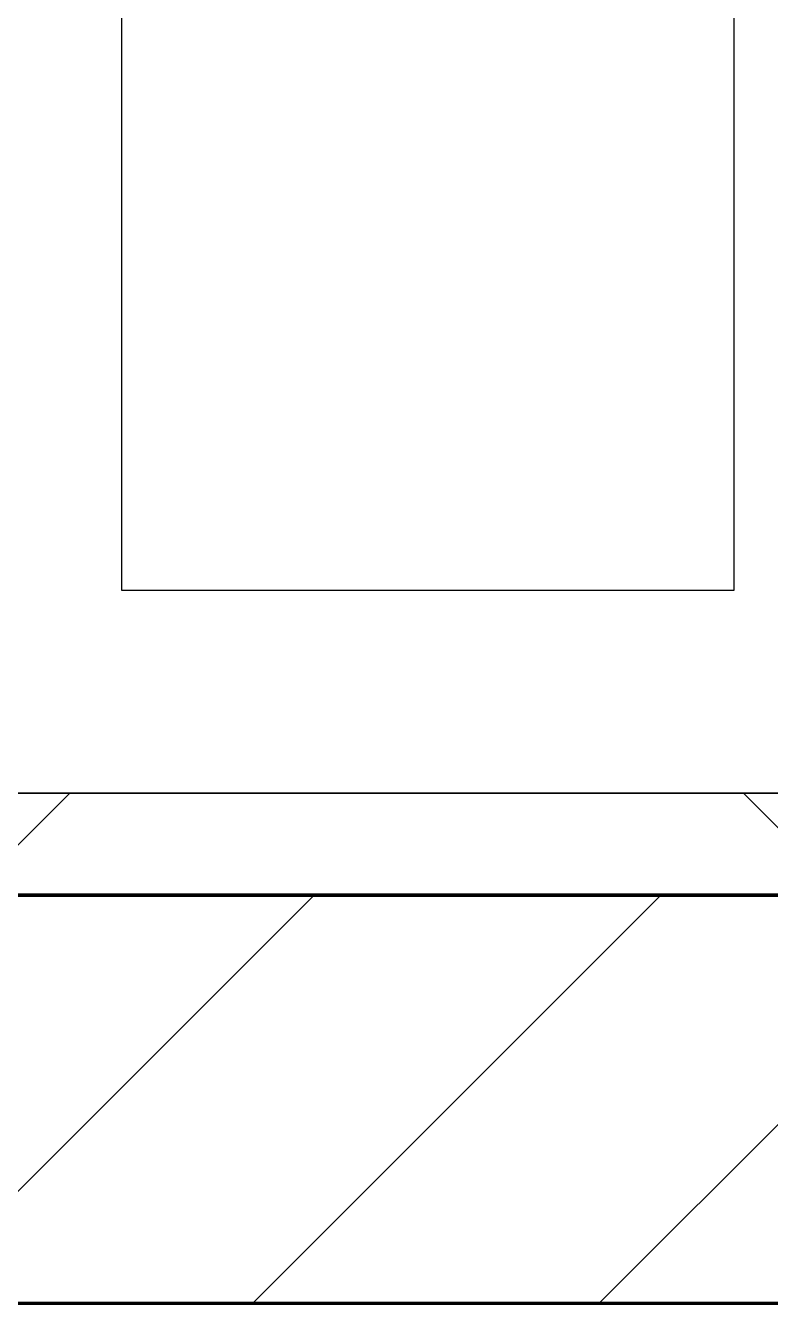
# Model space of a CAD drawing. Header units: millimetres. Extents: x -794334 to -714814, y -17806 to 22403.
# Drawn here: x -732678 to -732314, y -4021 to -3395 of the extents above; entities that cross this region are included whole.
import ezdxf
from ezdxf.xclip import XClip

# ---------------------------------------------------------------- set-up
doc = ezdxf.new("R2010")
doc.units = ezdxf.units.MM
doc.header["$XCLIPFRAME"] = 0
doc.layers.add('000 - WIPEOUT', color=250, linetype='Continuous')
doc.layers.add('A11_ALU.SOLID SHEET', color=2, linetype='Continuous')
for name, color, linetype, lineweight in [('A-GLAZ-CURT', 2, 'Continuous', 9), ('A-WALL', 5, 'Continuous', 35), ('A-WALL-FNSH', 2, 'Continuous', 35), ('A-WALL-PATT', 1, 'Continuous', 35), ('WALL-E', 2, 'Continuous', 35)]:
    doc.layers.add(name, color=color, linetype=linetype, lineweight=lineweight)

# ---------------------------------------------------------------- blocks, each defined once
blk = doc.blocks.new('PPLS-PP19_Custom Tile Pattern - Custom Tile Pattern-V194-4252-01 ENLARGED CONCOURSE LEVEL - REFLECTED CEILING PLAN - SHEET 3')
at = {"layer": 'A-GLAZ-CURT'}
for p, q in [((-300, 0), (300, 0)), ((300, 0), (-300, 0)), ((195.99, 0), (213.31, 0)), ((213.31, 0), (195.99, 0)), ((230.06, 0), (300, 0)), ((-300, -50), (300, -50)), ((300, -50), (-300, -50))]:
    blk.add_line(p, q, dxfattribs=at)
for points, knots in [([(-126.5, 0), (-122.44, 0), (-108.71, 0), (-86.68, 0), (-63.44, 0), (-54.4, 0), (-48.53, 0), (-30.79, 0), (-18.03, 0), (8.61, 0), (15.02, 0), (22.11, 0), (25.56, 0), (26.86, 0)], [-5231.017328, -5231.017328, -5231.017328, -5231.017328, -4994.692869, -4542.524482, -4008.285538, -3689.699207, -3546.54457, -3315.260113, -2864.387349, -2439.246196, -2084.094819, -1956.422387, -1882.10041, -1882.10041, -1882.10041, -1882.10041]), ([(9.32, 0), (9.08, 0), (7.65, 0), (2.57, 0), (-12.23, 0), (-25.64, 0), (-40, 0), (-56.24, 0), (-75.59, 0), (-94, 0), (-112.01, 0), (-114.94, 0), (-115.63, 0)], [-2922.926651, -2922.926651, -2922.926651, -2922.926651, -2882.788014, -2720.818881, -2518.50168, -2125.455881, -1792.521578, -1466.981642, -1208.454564, -789.402658, -501.969187, -243.577221, -243.577221, -243.577221, -243.577221]), ([(31.18, 0), (25.97, 0), (11.99, 0), (-16.92, 0), (-47.42, 0), (-65.77, 0), (-66.37, 0), (-66.38, 0)], [-4496.803627, -4496.803627, -4496.803627, -4496.803627, -4222.080604, -3745.412743, -2981.410125, -2542.574734, -2498.224237, -2498.224237, -2498.224237, -2498.224237]), ([(-40.97, 0), (-39.76, 0), (-29.34, 0), (-12.78, 0), (4.23, 0), (9.64, 0), (10.14, 0), (10.18, 0)], [-4127.863016, -4127.863016, -4127.863016, -4127.863016, -4065.652676, -3589.737505, -3285.047089, -3066.359526, -3044.715262, -3044.715262, -3044.715262, -3044.715262]), ([(76.63, 0), (74.8, 0), (67.65, 0), (53.52, 0), (37, 0), (24.07, 0), (12.82, 0), (-2.9, 0), (-20.62, 0), (-31.53, 0), (-38.52, 0), (-40.96, 0)], [-3095.572228, -3095.572228, -3095.572228, -3095.572228, -2950.589685, -2634.532728, -2313.748533, -2106.613311, -1925.670641, -1617.263037, -1290.787923, -1039.307308, -903.462396, -903.462396, -903.462396, -903.462396]), ([(-36.78, 0), (-32.43, 0), (-19.22, 0), (8.83, 0), (43.36, 0), (70.92, 0), (82.12, 0), (83.66, 0)], [-6191.144455, -6191.144455, -6191.144455, -6191.144455, -5862.463379, -5340.621928, -4573.028122, -4094.177415, -3869.465285, -3869.465285, -3869.465285, -3869.465285]), ([(30.82, 0), (29.27, 0), (20.14, 0), (3.54, 0), (-16.58, 0), (-34.76, 0), (-36.04, 0)], [-10462.034656, -10462.034656, -10462.034656, -10462.034656, -10363.088938, -9884.23066, -9424.652049, -9182.880979, -9182.880979, -9182.880979, -9182.880979]), ([(26.01, 0), (25.86, 0), (18.28, 0), (2.64, 0), (-17.84, 0), (-30.57, 0), (-31.82, 0), (-32, 0)], [-3775.88033, -3775.88033, -3775.88033, -3775.88033, -3766.694881, -3333.063701, -2994.501669, -2698.150104, -2614.070998, -2614.070998, -2614.070998, -2614.070998]), ([(-30.52, 0), (-27.11, 0), (-17.83, 0), (4.88, 0), (18.66, 0), (26.74, 0)], [-2323.618664, -2323.618664, -2323.618664, -2323.618664, -2142.497158, -1716.209403, -1258.626777, -1258.626777, -1258.626777, -1258.626777]), ([(8.33, 0), (8.19, 0), (7.18, 0), (0.32, 0), (-13.89, 0), (-24.92, 0), (-29.03, 0)], [-3574.286521, -3574.286521, -3574.286521, -3574.286521, -3526.962355, -3285.499107, -2903.012179, -2680.714891, -2680.714891, -2680.714891, -2680.714891]), ([(-28.57, 0), (-26.93, 0), (-20.29, 0), (-11.45, 0), (2.08, 0), (13.15, 0), (21.24, 0), (24.62, 0), (24.72, 0), (24.72, 0)], [-5361.429781, -5361.429781, -5361.429781, -5361.429781, -5261.36855, -5050.479954, -4785.90057, -4596.498881, -4445.288762, -4384.376941, -4376.041937, -4376.041937, -4376.041937, -4376.041937]), ([(-15.19, 0), (-13.07, 0), (7.48, 0), (42.82, 0), (88.72, 0), (120.63, 0), (138.28, 0), (138.53, 0)], [-461.142613, -461.142613, -461.142613, -461.142613, -429.606584, -390.253598, -346.313304, -291.370682, -290.5735, -290.5735, -290.5735, -290.5735]), ([(-2.63, 0), (-2.47, 0), (-1.22, 0), (4.92, 0), (15.97, 0), (22.54, 0), (24.49, 0)], [-226.825321, -226.825321, -226.825321, -226.825321, -220.269177, -206.416616, -198.214427, -187.717507, -187.717507, -187.717507, -187.717507]), ([(26.91, 0), (23.78, 0), (10.73, 0), (3.08, 0), (-1.67, 0), (-2.25, 0)], [-297.114209, -297.114209, -297.114209, -297.114209, -285.83788, -246.234814, -234.646884, -234.646884, -234.646884, -234.646884]), ([(24.69, 0), (24.54, 0), (20.99, 0), (15.48, 0), (10.8, 0), (9.63, 0)], [-4368.572414, -4368.572414, -4368.572414, -4368.572414, -4306.476363, -4080.000647, -3772.857994, -3772.857994, -3772.857994, -3772.857994]), ([(18.16, 0), (19.15, 0), (24.25, 0), (25.66, 0), (26.12, 0)], [-5700.113719, -5700.113719, -5700.113719, -5700.113719, -5554.232259, -5302.431367, -5302.431367, -5302.431367, -5302.431367]), ([(26.91, 0), (24.64, 0), (20.39, 0), (18.85, 0), (18.16, 0)], [-6089.379286, -6089.379286, -6089.379286, -6089.379286, -5972.647715, -5832.674503, -5832.674503, -5832.674503, -5832.674503]), ([(26.91, 0), (27.77, 0), (30.75, 0), (37.44, 0), (45.92, 0), (57.76, 0), (64.47, 0), (72.74, 0), (75.22, 0), (76.03, 0), (76.21, 0)], [-1255.529373, -1255.529373, -1255.529373, -1255.529373, -1206.526904, -1089.329421, -901.315459, -753.071572, -495.328968, -421.953223, -334.951786, -290.452333, -290.452333, -290.452333, -290.452333]), ([(70.61, 0), (66.16, 0), (55.8, 0), (40.12, 0), (32.06, 0), (26.93, 0)], [-4647.237329, -4647.237329, -4647.237329, -4647.237329, -4326.416877, -4098.545751, -3794.008997, -3794.008997, -3794.008997, -3794.008997]), ([(114.39, 0), (114.2, 0), (112.08, 0), (105.42, 0), (92.38, 0), (85.59, 0), (74.4, 0), (62.26, 0), (51.85, 0), (43.81, 0), (32.44, 0), (27.82, 0), (26.94, 0)], [-8148.58938, -8148.58938, -8148.58938, -8148.58938, -8105.191388, -7723.759874, -7531.75727, -7135.649961, -6924.452779, -6738.82075, -6548.303034, -6314.283804, -6135.05769, -6089.998379, -6089.998379, -6089.998379, -6089.998379]), ([(94.79, 0), (82.69, 0), (62.61, 0), (39.6, 0), (29.85, 0), (26.99, 0)], [-366.942337, -366.942337, -366.942337, -366.942337, -330.153101, -307.516438, -297.219386, -297.219386, -297.219386, -297.219386]), ([(27.44, 0), (27.9, 0), (29.54, 0), (38.07, 0), (53.39, 0), (71.67, 0), (84.83, 0), (86.01, 0), (92.51, 0), (94.33, 0)], [-5037.309798, -5037.309798, -5037.309798, -5037.309798, -4887.603822, -4705.298446, -4353.683244, -3960.84581, -3759.045785, -3336.541051, -2783.776468, -2783.776468, -2783.776468, -2783.776468]), ([(27.59, 0), (28.45, 0), (32.39, 0), (39.04, 0), (51.19, 0), (58.74, 0), (61.34, 0), (61.45, 0)], [-1868.220474, -1868.220474, -1868.220474, -1868.220474, -1818.904206, -1645.594513, -1443.202566, -1228.752106, -1120.932285, -1120.932285, -1120.932285, -1120.932285]), ([(27.89, 0), (29.09, 0), (33.4, 0), (48.37, 0), (69.27, 0), (85.84, 0), (94.26, 0)], [-147.777612, -147.777612, -147.777612, -147.777612, -135.792042, -118.513713, -97.899267, -71.891811, -71.891811, -71.891811, -71.891811]), ([(53.18, 0), (53.06, 0), (52.22, 0), (44.99, 0), (36.46, 0), (30.82, 0)], [-622.740158, -622.740158, -622.740158, -622.740158, -566.066452, -360.610861, 0, 0, 0, 0]), ([(136.44, 0), (121.66, 0), (86.93, 0), (51.16, 0), (31.18, 0)], [-106.750556, -106.750556, -106.750556, -106.750556, -59.610984, 0, 0, 0, 0]), ([(94.51, 0), (86.3, 0), (73.08, 0), (57.82, 0), (46.51, 0), (41.18, 0), (36.02, 0), (35.54, 0), (35.54, 0)], [-388.397396, -388.397396, -388.397396, -388.397396, -357.622665, -341.267687, -334.000314, -326.15566, -319.318397, -317.489778, -317.489778, -317.489778, -317.489778]), ([(36.29, 0), (37.77, 0), (48.82, 0), (64.79, 0), (95.91, 0), (124.45, 0), (132.42, 0), (134.6, 0)], [-314.598523, -314.598523, -314.598523, -314.598523, -305.899624, -287.17622, -249.500363, -194.761443, -152.241002, -152.241002, -152.241002, -152.241002]), ([(61.47, 0), (61.47, 0), (61.21, 0), (54.61, 0), (53.71, 0), (53.56, 0)], [-1113.311073, -1113.311073, -1113.311073, -1113.311073, -1096.402191, -891.204116, -747.28819, -747.28819, -747.28819, -747.28819]), ([(76.22, 0), (75.58, 0), (73.64, 0), (71.05, 0), (70.61, 0)], [-193.634889, -193.634889, -193.634889, -193.634889, -31.537676, 0, 0, 0, 0]), ([(94.4, 0), (94.4, 0), (94.64, 0), (99.11, 0), (108.97, 0), (120.79, 0), (139.94, 0), (153.81, 0), (162.11, 0), (162.66, 0)], [-2348.345796, -2348.345796, -2348.345796, -2348.345796, -2310.419338, -2233.599744, -2052.234781, -1843.028543, -1530.39897, -1095.004608, -1063.58182, -1063.58182, -1063.58182, -1063.58182]), ([(162.06, 0), (157.16, 0), (143.38, 0), (116.47, 0), (98.28, 0), (94.79, 0)], [-513.85548, -513.85548, -513.85548, -513.85548, -458.593899, -401.860199, -388.74922, -388.74922, -388.74922, -388.74922]), ([(94.8, 0), (97.24, 0), (107.34, 0), (116.36, 0), (128.63, 0), (128.95, 0)], [-71.337989, -71.337989, -71.337989, -71.337989, -63.759246, -39.050993, -35.895543, -35.895543, -35.895543, -35.895543]), ([(103.09, 0), (101.08, 0), (98.53, 0), (95.96, 0), (95.45, 0)], [-375.435014, -375.435014, -375.435014, -375.435014, -369.147452, -367.613451, -367.613451, -367.613451, -367.613451]), ([(129.02, 0), (129.02, 0), (124.41, 0), (122.35, 0), (114.96, 0), (108.04, 0), (103.09, 0)], [-35.386604, -35.386604, -35.386604, -35.386604, -31.430235, -22.807238, -15.488593, 0, 0, 0, 0]), ([(157.9, 0), (156.77, 0), (151.67, 0), (143.29, 0), (134.04, 0), (126.24, 0), (118.6, 0), (114.23, 0), (111.98, 0), (105.66, 0), (105.23, 0), (105.23, 0)], [-10292.955006, -10292.955006, -10292.955006, -10292.955006, -10098.273015, -9847.788484, -9677.714971, -9567.007022, -9453.21225, -9220.200448, -9012.77275, -8966.157302, -8929.495943, -8929.495943, -8929.495943, -8929.495943]), ([(105.26, 0), (105.52, 0), (111.01, 0), (112.65, 0), (113.59, 0)], [-8920.561005, -8920.561005, -8920.561005, -8920.561005, -8814.835624, -8577.462505, -8577.462505, -8577.462505, -8577.462505]), ([(128.58, 0), (128.8, 0), (130.16, 0), (139.26, 0), (152.67, 0), (161.13, 0), (162.14, 0), (162.68, 0)], [-633.326174, -633.326174, -633.326174, -633.326174, -627.736123, -618.981161, -602.094757, -592.980799, -581.883229, -581.883229, -581.883229, -581.883229]), ([(137.1, 0), (136, 0), (133.64, 0), (129.87, 0), (129.11, 0)], [-670.405967, -670.405967, -670.405967, -670.405967, -651.020627, -640.742133, -640.742133, -640.742133, -640.742133]), ([(161.78, 0), (161.4, 0), (160.66, 0), (158.35, 0), (157.85, 0), (157.77, 0)], [-10721.828131, -10721.828131, -10721.828131, -10721.828131, -10666.779182, -10580.760289, -10550.278881, -10550.278881, -10550.278881, -10550.278881]), ([(300, 0), (286.53, 0), (254.22, 0), (207.11, 0), (177.41, 0), (159.34, 0), (158.33, 0), (158.3, 0)], [-285.253232, -285.253232, -285.253232, -285.253232, -244.693688, -187.987675, -143.776725, -129.632772, -123.352749, -123.352749, -123.352749, -123.352749]), ([(159.07, 0), (159.13, 0), (160.07, 0), (161.23, 0), (162.49, 0)], [-115.643202, -115.643202, -115.643202, -115.643202, -114.681583, -100.224108, -100.224108, -100.224108, -100.224108]), ([(193.8, 0), (193.33, 0), (190.11, 0), (183.13, 0), (171, 0), (163.56, 0), (162.55, 0), (162.33, 0)], [-11665.349007, -11665.349007, -11665.349007, -11665.349007, -11565.880756, -11105.624034, -10839.086983, -10768.332124, -10745.019044, -10745.019044, -10745.019044, -10745.019044]), ([(162.65, 0), (163.71, 0), (167.06, 0), (174.15, 0), (185.98, 0), (208.82, 0), (219.42, 0), (230.06, 0)], [-99.604122, -99.604122, -99.604122, -99.604122, -87.660824, -65.295536, -41.623857, -24.459831, 0, 0, 0, 0]), ([(168.37, 0), (167.68, 0), (166.01, 0), (163.93, 0), (162.69, 0)], [-543.375029, -543.375029, -543.375029, -543.375029, -530.793311, -516.253081, -516.253081, -516.253081, -516.253081]), ([(162.75, 0), (165.4, 0), (170.91, 0), (172.61, 0), (172.61, 0)], [-111.264224, -111.264224, -111.264224, -111.264224, -56.742688, -19.085662, -19.085662, -19.085662, -19.085662]), ([(162.83, 0), (172.25, 0), (185.58, 0), (193.62, 0), (194.69, 0), (194.79, 0)], [-1060.486273, -1060.486273, -1060.486273, -1060.486273, -529.74427, -295.064701, -265.121568, -265.121568, -265.121568, -265.121568]), ([(247.1, 0), (246.76, 0), (245.04, 0), (238.34, 0), (226.56, 0), (221.1, 0), (200.27, 0), (182.99, 0), (174.27, 0), (169.67, 0), (168.99, 0)], [-9649.085549, -9649.085549, -9649.085549, -9649.085549, -9581.591397, -9406.094246, -9221.510254, -9016.44624, -8717.832359, -8253.978395, -8152.463617, -8069.855175, -8069.855175, -8069.855175, -8069.855175]), ([(215.22, 0), (214.62, 0), (210.55, 0), (203.98, 0), (187.54, 0), (175.3, 0), (169.49, 0)], [-203.825446, -203.825446, -203.825446, -203.825446, -198.527383, -184.406837, -162.427601, -142.916156, -142.916156, -142.916156, -142.916156]), ([(171.51, 0), (176.48, 0), (193.23, 0), (201.73, 0), (208.81, 0), (213.9, 0), (241.96, 0), (266.73, 0), (281.71, 0), (291.71, 0), (296.52, 0), (297.86, 0), (298.09, 0)], [-7971.819559, -7971.819559, -7971.819559, -7971.819559, -7784.112253, -7606.717214, -7289.299508, -7042.621073, -6582.165592, -6068.460911, -5766.029927, -5566.724884, -5280.360606, -5199.253518, -5199.253518, -5199.253518, -5199.253518]), ([(172.07, 0), (177.66, 0), (187.87, 0), (201.08, 0), (207.47, 0), (213.96, 0), (215.11, 0)], [-255.364076, -255.364076, -255.364076, -255.364076, -237.955587, -223.92608, -215.862851, -208.75215, -208.75215, -208.75215, -208.75215]), ([(300, 0), (288.22, 0), (262, 0), (230.43, 0), (219.94, 0), (219.02, 0)], [-12528.858583, -12528.858583, -12528.858583, -12528.858583, -11905.454923, -11162.864862, -10856.732305, -10856.732305, -10856.732305, -10856.732305]), ([(219.9, 0), (220.86, 0), (227.84, 0), (242.06, 0), (246.54, 0), (246.96, 0)], [-10670.940496, -10670.940496, -10670.940496, -10670.940496, -10511.382485, -9925.173265, -9834.877357, -9834.877357, -9834.877357, -9834.877357]), ([(284.76, 0), (284.76, 0), (285.09, 0), (287.47, 0), (293.59, 0), (297.76, 0), (300, 0)], [-4110.630118, -4110.630118, -4110.630118, -4110.630118, -4053.389046, -3959.664717, -3862.421465, -3746.95702, -3746.95702, -3746.95702, -3746.95702]), ([(297.38, 0), (295.84, 0), (291.62, 0), (285.38, 0), (284.87, 0)], [-4803.172655, -4803.172655, -4803.172655, -4803.172655, -4358.271401, -4143.037883, -4143.037883, -4143.037883, -4143.037883])]:
    blk.add_open_spline(points, degree=3, knots=knots, dxfattribs=at)
for points in [[(24.49, 0), (25.23, 0), (25.72, 0), (26.04, 0)], [(80.35, 0), (79.57, 0), (78.27, 0), (76.63, 0)], [(84.06, 0), (83.48, 0), (82.41, 0), (81.72, 0)], [(168.74, 0), (168.74, 0), (169.81, 0), (171.51, 0)], [(195.11, 0), (194.91, 0), (194.44, 0), (193.8, 0)]]:
    blk.add_open_spline(points, degree=3, dxfattribs=at)
blk = doc.blocks.new('PPLS-PP19_Custom Tile Pattern - Custom Tile Pattern-V195-4252-01 ENLARGED CONCOURSE LEVEL - REFLECTED CEILING PLAN - SHEET 3')
at = {"layer": 'A-GLAZ-CURT'}
for p, q in [((-300, 0), (300, 0)), ((300, 0), (-300, 0)), ((-293.07, 0), (-275.75, 0)), ((-275.75, 0), (-293.07, 0)), ((-300, -50), (300, -50)), ((300, -50), (-300, -50))]:
    blk.add_line(p, q, dxfattribs=at)
at = {"layer": 'A-GLAZ-CURT', "flags": 128}
for points in [[(-300, 0), (-291.56, 0), (-283.3, 0), (-275.2, 0), (-267.26, 0), (-259.45, 0), (-251.77, 0), (-244.2, 0), (-236.74, 0), (-229.36, 0), (-222.06, 0), (-214.83, 0), (-207.71, 0), (-200.76, 0), (-194.02, 0), (-187.54, 0), (-181.38, 0), (-175.58, 0), (-170.25, 0), (-165.81, 0)], [(-165.83, 0), (-169.65, 0), (-174.47, 0), (-179.49, 0), (-184.81, 0), (-190.44, 0), (-196.37, 0), (-202.58, 0), (-209.04, 0), (-215.73, 0), (-222.63, 0), (-229.72, 0), (-236.97, 0), (-244.39, 0), (-251.96, 0), (-259.67, 0), (-267.51, 0), (-275.48, 0), (-283.55, 0), (-291.73, 0), (-300, 0)]]:
    blk.add_lwpolyline(points, dxfattribs=at)
at = {"layer": 'A-GLAZ-CURT'}
for points, knots in [([(-300, 0), (-284.65, 0), (-236.57, 0), (-195.22, 0), (-169.64, 0), (-166.48, 0)], [-5323.127839, -5323.127839, -5323.127839, -5323.127839, -4502.809032, -2700.551212, -2439.766926, -2439.766926, -2439.766926, -2439.766926]), ([(-72.93, 0), (-75.51, 0), (-91.45, 0), (-134.08, 0), (-202.69, 0), (-262.56, 0), (-294.48, 0), (-300, 0)], [-19442.345229, -19442.345229, -19442.345229, -19442.345229, -18935.241197, -17136.203329, -15131.813646, -13729.592194, -13439.944408, -13439.944408, -13439.944408, -13439.944408]), ([(-166.51, 0), (-168.36, 0), (-175.57, 0), (-185.59, 0), (-209.77, 0), (-232.01, 0), (-255.22, 0), (-262.59, 0), (-264.9, 0), (-265.4, 0)], [-2125.15159, -2125.15159, -2125.15159, -2125.15159, -2029.680487, -1755.085331, -1400.429864, -858.079193, -543.655514, -208.940337, 0, 0, 0, 0]), ([(-258.6, 0), (-257.91, 0), (-254.26, 0), (-241.25, 0), (-225.99, 0), (-213.1, 0), (-200.2, 0), (-185.8, 0), (-174.38, 0), (-166.18, 0), (-166.03, 0)], [-5722.54675, -5722.54675, -5722.54675, -5722.54675, -5657.471696, -5413.335975, -5017.494783, -4832.723979, -4666.091899, -4349.945572, -4000.813434, -3994.260819, -3994.260819, -3994.260819, -3994.260819]), ([(-133.82, 0), (-135.51, 0), (-137.8, 0), (-149.31, 0), (-162.01, 0), (-177.91, 0), (-199.46, 0), (-216.65, 0), (-231.26, 0), (-233.46, 0), (-234, 0)], [-2731.647847, -2731.647847, -2731.647847, -2731.647847, -2418.507304, -2308.929706, -2113.765672, -1763.376603, -1422.553702, -978.033455, -846.069444, -682.911962, -682.911962, -682.911962, -682.911962])]:
    blk.add_open_spline(points, degree=3, knots=knots, dxfattribs=at)
blk = doc.blocks.new('*U1029')
at = {"layer": 'A-GLAZ-CURT'}
for name, p in [('PPLS-PP19_Custom Tile Pattern - Custom Tile Pattern-V194-4252-01 ENLARGED CONCOURSE LEVEL - REFLECTED CEILING PLAN - SHEET 3', (46202.37, -7350)), ('PPLS-PP19_Custom Tile Pattern - Custom Tile Pattern-V195-4252-01 ENLARGED CONCOURSE LEVEL - REFLECTED CEILING PLAN - SHEET 3', (46802.37, -7350))]:
    blk.add_blockref(name, p, dxfattribs=at)
blk = doc.blocks.new('*U1271')
at = {"color": 3}
blk.add_wipeout([(-437.5, -2850), (437.5, -2850), (437.5, -3150), (-437.5, -3150)], dxfattribs=at).dxf.layer = '000 - WIPEOUT'
at = {"layer": 'A11_ALU.SOLID SHEET', "color": 0, "linetype": 'ByBlock'}
blk.add_lwpolyline([(-437.5, -3150), (437.5, -3150), (437.5, -2850), (-437.5, -2850)], close=True, dxfattribs=at)
blk = doc.blocks.new('*U1630')
blk.add_lwpolyline([(22690, -750), (19166.45, -750), (19116.45, -700), (18966.44, -550), (-101025.39, -550), (-101025.39, -6704.96), (-96300, -6704.96), (-96300, -7350), (-94497.63, -7350), (17250, -7350), (17250, -6849.96), (18300, -6849.96), (22690, -6849.96)], close=True)
at = {"layer": 'A11_ALU.SOLID SHEET', "color": 0, "linetype": 'ByBlock', "rotation": 90}
blk.add_blockref('*U1271', (9200, -6813), dxfattribs=at)

msp = doc.modelspace()

# ---------------------------------------------------------------- block references
at = {"layer": 'A11_ALU.SOLID SHEET'}
ref = msp.add_blockref('*U1630', (-744681.24, 3579.02), dxfattribs=at)
XClip(ref).set_block_clipping_path([(-45802.4668593339, -9620.0029952967), (23702.8690583039, 10334.9999958097)])

# ---------------------------------------------------------------- next in the draw order: hatches: boundary and pattern name
at = {"layer": 'A-WALL-PATT', "lineweight": 9}
h = msp.add_hatch(dxfattribs=at)
h.set_pattern_fill('FP_5', color=256, style=0, pattern_type=2)
h.set_pattern_definition([(45, (0, 0), (-212.13203, 212.13203), []), (135, (0, 0), (-212.13203, -212.13203), [])])
h.paths.add_polyline_path([(-727630.24, -3820.98), (-727382.37, -3820.98), (-727382.37, -3770.98), (-790483.7, -3770.98), (-790483.7, -3820.98), (-727766, -3820.98)])
h = msp.add_hatch(dxfattribs=at)
h.set_pattern_fill('FP_2', color=256, style=0, pattern_type=2)
h.set_pattern_definition([(45, (0, 0), (-84.852814, 84.852814), [])])
h.paths.add_polyline_path([(-727382.37, -4020.98), (-727382.37, -3820.98), (-790483.7, -3820.98), (-790483.7, -4020.98), (-727494.49, -4020.98)])

# ---------------------------------------------------------------- next in the draw order: linework, layer by layer
at = {"layer": 'A-WALL', "color": 7, "lineweight": 70}
for p, q in [((-733580, -3820.98), (-731180, -3820.98)), ((-731180, -3820.98), (-733580, -3820.98)), ((-731180, -4020.98), (-733580, -4020.98))]:
    msp.add_line(p, q, dxfattribs=at)
at = {"layer": 'A-WALL-FNSH', "color": 250}
msp.add_line((-733580, -3770.98), (-731180, -3770.98), dxfattribs=at)
at = {"layer": 'WALL-E'}
for p, q in [((-727382.37, -4020.98), (-790483.7, -4020.98)), ((-790483.7, -4020.98), (-727382.37, -4020.98))]:
    msp.add_line(p, q, dxfattribs=at)

# ---------------------------------------------------------------- next in the draw order: block references
msp.add_blockref('*U1029', (-778882.37, 3579.02))

doc.saveas('drawing.dxf')
